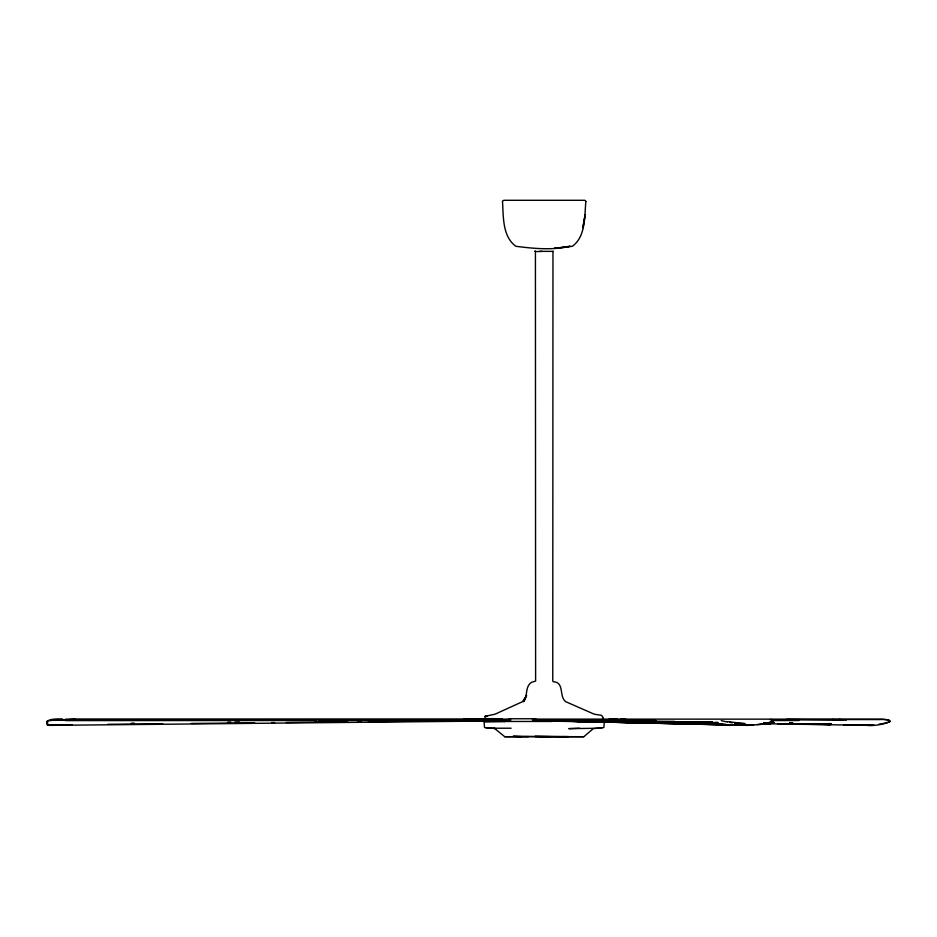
<?xml version="1.0" encoding="UTF-8"?>
<svg xmlns="http://www.w3.org/2000/svg" width="937" height="937" viewBox="0 0 937 937"><rect width="100%" height="100%" fill="white"/><g stroke="black" fill="none" stroke-linecap="round" stroke-linejoin="round"><path stroke-width="1.41" d="M552.971 251.362L552.76 681.105L553.357 681.761C564.753 682.089 558.733 696.847 565.819 701.719L594.222 714.181L601.531 715.341L603.428 718.058L602.737 718.632M604.295 722.333L603.861 727.545L593.285 728.635L583.856 736.705L504.75 736.705L494.267 728.213M505.09 720.869L48.865 725.39C40.947 719.007 58.715 718.328 62.322 719.241M46.85 723.001L46.885 721.408M484.956 718.058L485.272 716.266L495.076 714.181L522.401 701.719L526.617 695.512L523.549 701.719C528.14 695.98 524.65 686.177 531.853 682.183L535.613 681.105L535.425 251.631L542.101 251.362M505.172 721.467L484.558 721.631L484.089 722.333L484.534 727.545L495.989 728.635M534.722 251.362L535.355 250.811M771.901 721.631L772.51 720.19L770.003 719.593M867.873 725.355C876.364 726.866 905.142 719.628 879.328 719.171L532.966 719.112M889.166 722.169L890.15 721.431M769.043 722.415L770.952 721.888M485.272 716.266L487.685 715.645L485.097 716.266M882.923 723.563C897.423 720.776 885.184 718.984 879.222 719.569L786.038 719.522M764.369 723.411L766.712 722.966M878.777 724.289L881.67 723.868M757.248 724.5L762.015 723.868M54.885 720.073L63.013 719.429M546.74 720.904L552.467 720.904M470.889 720.506L480.857 720.518L479.674 720.506M469.015 720.623L475.738 720.483M59.886 720.014L75.581 719.522L63.037 719.792M470.409 720.541L456.085 720.776M753.629 724.793L736.365 724.769M873.916 724.887L853.876 724.769M579.534 728.213L568.806 728.635L601.788 728.213M843.101 720.084L786.963 719.522M468.559 721.01L467.645 721.033L510.806 720.834M62.357 719.593L47.541 720.799L47.541 724.559M131.332 723.188L134.249 723.153M227.714 722.193L230.678 722.146M235.011 722.111L239.439 722.052M315.324 721.279L328.547 721.127M471.182 719.686L487.966 719.569M72.266 724.769L47.951 724.816M107.919 724.289L162.757 723.832M191.277 723.446L254.688 722.872M271.695 722.638L274.623 722.603M286.324 722.486L347.732 721.877M357.969 721.771L361.237 721.736M368.44 721.701L432.554 721.021M468.84 720.494L479.885 720.553L465.853 720.658L467.645 720.658M504.598 721.478L484.558 721.631M471.569 719.276L483.199 719.194L463.686 719.112M471.346 719.686L486.912 719.557M471.861 719.276L486.057 719.194M609.003 719.147L617.436 719.112M620.481 719.147L625.494 719.124M466.298 720.67L489.43 720.53M491.48 720.541L481.337 720.553L509.178 720.541M486.982 720.904L491.515 720.893M486.959 719.183L510.806 719.124M483.141 719.546L471.779 719.487L483.914 719.546M479.885 720.553L471.698 720.483L484.382 720.553M485.132 720.565L510.302 720.553M504.75 736.705L528.456 736.646M539.759 251.362L553.404 251.362M488.575 718.632L485.307 718.632L502.384 718.726M508.756 718.761L533.083 718.761M65.496 719.183L484.042 719.194M68.893 719.522L468.84 719.475M65.543 720.6L315.851 720.53M318.779 720.518L466.403 720.483M533.657 720.483L655.9 720.553M772.884 720.541L799.085 720.541M504.317 721.467L552.08 721.467M486.432 728.213L511.169 728.213M478.139 720.553L479.838 720.565M562.118 720.483L535.812 720.471L563.067 720.658M559.635 720.916L562.493 720.916M462.374 720.471L470.351 720.494M562.657 736.646L583.856 736.705M619.708 721.021L674.64 721.373M535.812 720.846L712.635 722.04L534.512 720.858M532.38 719.124L536.105 719.147M539.829 720.506L552.959 720.647M587.979 721.01L644.879 721.607M678.447 721.958L684.279 722.029M714.919 722.345L717.836 722.38M763.819 722.954L771.233 723.024M828.191 723.622L831.131 723.657M539.817 720.881L715.622 722.696M768.059 722.895L771.069 722.931M763.643 723.223L771.046 723.305M789.891 723.528L792.889 723.563M814.686 723.832L830.756 724.02M547.677 720.846L551.799 720.893M533.774 720.858L532.38 720.822L725.566 724.207M770.905 722.603L773.833 722.638M789.832 722.849L792.807 722.884M764.533 723.13L770.366 723.212M815.6 723.832L830.194 724.043L815.541 723.844M764.393 723.141L770.237 723.223M764.522 723.505L770.355 723.587M543.378 720.541L552.221 720.635L547.852 720.576M562.423 720.776L559.412 720.752L562.774 720.705M578.363 721.01L622.098 721.607M648.345 721.958L670.213 722.251M764.369 723.516L770.214 723.598M543.835 720.916L718.585 723.27M550.066 736.646L534.898 736.447L568.478 736.646L513.16 736.283L521.241 736.646M771.163 722.404L774.079 722.45M770.12 723.399L764.264 723.317L770.273 723.423M789.13 723.692L792.058 723.739M797.902 723.832L830.077 724.324M792.175 723.751L788.989 723.622L831.318 724.418M796.555 723.821L831.224 724.242M763.596 723.704L869.934 725.39M764.697 723.633L770.659 723.704M777.839 723.821L830.44 724.582M843.546 724.769L858.151 724.98M763.561 723.352L771.409 723.481M562.095 720.764L559.166 720.717L563.137 720.764M578.188 721.033L604.529 721.467M633.787 721.947L648.427 722.193M559.53 720.764L562.446 720.811M575.587 721.021L610.619 721.595M632.522 721.947L661.721 722.415M573.807 721.01L604.529 721.584M625.014 721.958L649.88 722.427M674.757 722.884L682.335 723.013M557.316 721.021L747.574 725.39L759.708 724.582L769.148 722.778L772.814 721.431L772.838 720.014L770.975 719.323M832.267 719.546L839.107 719.792M574.885 721.01L602.678 721.584M620.235 721.947L643.649 722.427M665.586 722.884L683.143 723.247M710.937 723.821L722.685 724.055M579.898 721.021L601.847 721.549M619.369 721.958L643.942 722.497M658.793 722.895L683.249 723.399M698.229 723.821L722.556 724.313L700.794 723.821M577.309 721.033L601.999 721.595M617.987 721.958L642.677 722.509M660.116 722.907L681.902 723.399M563.875 721.033L739.398 725.168M736.833 725.004L560.174 721.033L602.327 721.912L567.4 721.033M735.041 723.352L745.102 723.645L727.381 721.619M734.877 723.762L737.782 723.832M735.217 723.739L739.586 723.844M582.521 721.021L602.749 721.513M621.629 721.97L643.414 722.509M659.39 722.895L682.628 723.458M697.151 723.821L721.841 724.418M839.06 719.429L846.275 720.073M735.006 723.235L740.066 723.751M729.864 722.404L732.441 722.814M721.232 720.623L727.299 721.982M47.178 721.619L47.166 723.27L47.178 721.619M585.871 201.432C584.407 216.424 585.941 236.276 572.413 246.279L554.2 248.41L570.083 246.279C552.256 250.425 533.832 248.574 515.807 246.279C502.068 236.054 503.544 216.154 502.478 201.033L503.942 200.295L584.805 200.295L585.871 201.432M585.063 215.205L582.896 227.574L585.063 215.205M470.421 720.916L469.484 720.975L470.421 720.916M792.257 723.516L789.341 723.469L792.163 723.516M830.17 724.406L787.865 723.832L830.123 724.418M48.865 725.39L47.248 724.781L48.865 725.39"/></g></svg>
